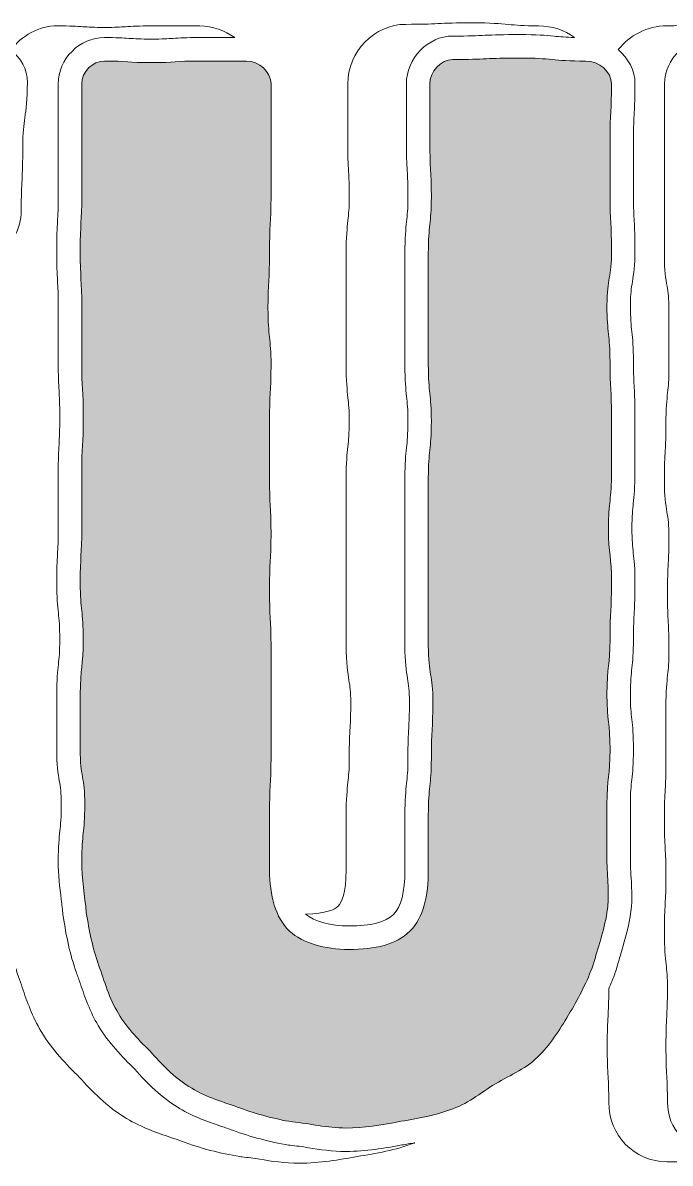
# Model space of a CAD drawing. Header units: inches. Extents: x 72 to 1008, y -1000 to -80.
# Drawn here: x 540 to 684.1, y -334 to -80 of the extents above; entities that cross this region are included whole.
import ezdxf

# ---------------------------------------------------------------- set-up
doc = ezdxf.new("R2010")
doc.units = ezdxf.units.IN
doc.header["$MEASUREMENT"] = 0
doc.layers.add('Layer 1', color=7, linetype='Continuous')

# ---------------------------------------------------------------- blocks, each defined once
blk = doc.blocks.new('block 6')
at = {"layer": 'Layer 1', "true_color": 0xea2625}
h = blk.add_hatch(color=20, dxfattribs=at)
h.dxf.hatch_style = 2
edge = h.paths.add_edge_path()
edge.add_spline(control_points=[(671.09, -93.62), (671.09, -99.74), (670.75, -99.74), (670.75, -106.2), (670.75, -112.32), (670.75, -112.32), (670.75, -118.44), (670.75, -124.56), (671.09, -124.56), (671.09, -130.68), (671.09, -136.8), (670.07, -136.8), (670.07, -142.92), (670.07, -149.38), (670.75, -149.38), (670.75, -155.5), (670.75, -161.62), (671.09, -161.62), (671.09, -167.74), (671.09, -173.86), (671.09, -173.86), (671.09, -179.98), (671.09, -186.44), (670.41, -186.44), (670.41, -192.56), (670.41, -198.68), (671.09, -198.68), (671.09, -204.8), (671.09, -210.92), (670.75, -210.92), (670.75, -217.38), (670.75, -223.15), (670.07, -223.15), (670.07, -229.62), (670.07, -235.73), (670.75, -235.73), (670.75, -241.85), (670.75, -247.97), (670.07, -247.97), (670.07, -254.09), (670.07, -260.55), (670.07, -260.55), (670.07, -266.67), (670.07, -270.75), (670.75, -274.49), (670.07, -278.23), (669.39, -282.31), (668.03, -286.05), (667.01, -289.79), (665.65, -293.53), (663.95, -296.93), (661.91, -300.33), (659.87, -303.73), (657.83, -307.13), (655.11, -309.85), (652.39, -312.91), (648.65, -314.27), (645.25, -316.31), (641.85, -318.35), (638.79, -321.07), (635.05, -322.09), (631.65, -323.45), (627.57, -324.13), (623.49, -324.81), (619.75, -325.49), (616.01, -326.17), (611.93, -326.17), (607.85, -326.17), (603.77, -325.15), (600.03, -324.81), (595.95, -324.13), (592.21, -323.11), (588.47, -321.75), (584.73, -320.39), (580.99, -319.37), (577.6, -317.33), (574.19, -315.29), (571.47, -312.57), (568.76, -309.51), (566.04, -306.79), (563.32, -304.07), (561.28, -300.67), (559.23, -297.27), (558.21, -293.53), (556.86, -289.79), (555.5, -286.05), (554.82, -282.31), (554.14, -278.23), (553.8, -274.49), (553.12, -270.75), (553.12, -266.67), (553.12, -260.55), (553.8, -260.55), (553.8, -254.09), (553.8, -247.97), (552.78, -247.97), (552.78, -241.85), (552.78, -235.73), (552.78, -235.73), (552.78, -229.62), (552.78, -223.49), (553.46, -223.49), (553.46, -217.38), (553.46, -210.92), (552.78, -210.92), (552.78, -204.8), (552.78, -198.68), (553.12, -198.68), (553.12, -192.56), (553.12, -186.44), (553.12, -186.44), (553.12, -180.32), (553.12, -174.2), (553.46, -174.2), (553.46, -167.74), (553.46, -161.62), (553.12, -161.62), (553.12, -155.5), (553.12, -149.38), (553.12, -149.38), (553.12, -143.26), (553.12, -137.14), (552.78, -137.14), (552.78, -130.68), (552.78, -124.56), (553.12, -124.56), (553.12, -118.44), (553.12, -112.32), (553.12, -112.32), (553.12, -106.2), (553.12, -99.74), (553.12, -99.74), (553.12, -93.62), (553.12, -90.91), (555.5, -88.53), (558.21, -88.53), (563.32, -88.53), (563.32, -88.87), (568.76, -88.87), (573.85, -88.87), (573.85, -88.53), (579.3, -88.53), (584.39, -88.53), (584.39, -88.53), (589.83, -88.53), (592.55, -88.53), (595.27, -90.91), (595.27, -93.62), (595.27, -100.08), (595.27, -100.08), (595.27, -106.2), (595.27, -112.32), (595.27, -112.32), (595.27, -118.78), (595.27, -124.9), (594.93, -124.9), (594.93, -131.36), (594.93, -137.48), (594.59, -137.48), (594.59, -143.6), (594.59, -150.06), (595.27, -150.06), (595.27, -156.18), (595.27, -162.64), (594.93, -162.64), (594.93, -168.76), (594.93, -174.88), (594.93, -174.88), (594.93, -181.34), (594.93, -187.46), (595.27, -187.46), (595.27, -193.92), (595.27, -200.04), (594.93, -200.04), (594.93, -206.16), (594.93, -212.61), (595.27, -212.61), (595.27, -218.74), (595.27, -224.85), (595.27, -224.85), (595.27, -231.32), (595.27, -237.43), (595.27, -237.43), (595.27, -243.56), (595.27, -250.01), (594.93, -250.01), (594.93, -256.13), (594.93, -262.59), (594.93, -262.59), (594.93, -268.71), (594.93, -274.49), (596.29, -279.25), (599.35, -282.31), (602.41, -285.03), (607.17, -286.39), (612.61, -286.39), (618.39, -286.39), (623.15, -285.37), (626.21, -282.31), (629.27, -279.25), (630.29, -274.49), (630.29, -268.71), (630.29, -262.59), (630.29, -262.59), (630.29, -256.47), (630.29, -250.01), (630.97, -250.01), (630.97, -243.9), (630.97, -237.43), (631.31, -237.43), (631.31, -231.32), (631.31, -225.19), (630.29, -225.19), (630.29, -218.74), (630.29, -212.61), (630.29, -212.61), (630.29, -206.5), (630.29, -200.04), (630.29, -200.04), (630.29, -193.92), (630.29, -187.46), (630.29, -187.46), (630.29, -181.34), (630.29, -175.22), (630.97, -175.22), (630.97, -168.76), (630.97, -162.64), (630.29, -162.64), (630.29, -156.18), (630.29, -150.06), (630.29, -150.06), (630.29, -143.94), (630.29, -137.48), (630.29, -137.48), (630.29, -131.36), (630.29, -124.9), (630.97, -124.9), (630.97, -118.78), (630.97, -112.66), (630.63, -112.66), (630.63, -106.2), (630.63, -100.08), (630.63, -100.08), (630.63, -93.62), (630.63, -90.91), (633.01, -88.19), (635.73, -88.19), (643.21, -88.19), (643.21, -87.85), (650.69, -87.85), (657.83, -87.85), (657.83, -88.53), (665.31, -88.53), (668.37, -88.53), (671.09, -90.91), (671.09, -93.62)], knot_values=[0, 0, 0, 0, 1, 1, 1, 2, 2, 2, 3, 3, 3, 4, 4, 4, 5, 5, 5, 6, 6, 6, 7, 7, 7, 8, 8, 8, 9, 9, 9, 10, 10, 10, 11, 11, 11, 12, 12, 12, 13, 13, 13, 14, 14, 14, 15, 15, 15, 16, 16, 16, 17, 17, 17, 18, 18, 18, 19, 19, 19, 20, 20, 20, 21, 21, 21, 22, 22, 22, 23, 23, 23, 24, 24, 24, 25, 25, 25, 26, 26, 26, 27, 27, 27, 28, 28, 28, 29, 29, 29, 30, 30, 30, 31, 31, 31, 32, 32, 32, 33, 33, 33, 34, 34, 34, 35, 35, 35, 36, 36, 36, 37, 37, 37, 38, 38, 38, 39, 39, 39, 40, 40, 40, 41, 41, 41, 42, 42, 42, 43, 43, 43, 44, 44, 44, 45, 45, 45, 46, 46, 46, 47, 47, 47, 48, 48, 48, 49, 49, 49, 50, 50, 50, 51, 51, 51, 52, 52, 52, 53, 53, 53, 54, 54, 54, 55, 55, 55, 56, 56, 56, 57, 57, 57, 58, 58, 58, 59, 59, 59, 60, 60, 60, 61, 61, 61, 62, 62, 62, 63, 63, 63, 64, 64, 64, 65, 65, 65, 66, 66, 66, 67, 67, 67, 68, 68, 68, 69, 69, 69, 70, 70, 70, 71, 71, 71, 72, 72, 72, 73, 73, 73, 74, 74, 74, 75, 75, 75, 76, 76, 76, 77, 77, 77, 78, 78, 78, 79, 79, 79, 80, 80, 80, 81, 81, 81, 82, 82, 82, 83, 83, 83, 84, 84, 84, 85, 85, 85, 85], degree=3, periodic=1)
at = {"layer": 'Layer 1', "lineweight": 0}
blk.add_open_spline([(671.09, -93.62), (671.09, -99.74), (670.75, -99.74), (670.75, -106.2), (670.75, -112.32), (670.75, -112.32), (670.75, -118.44), (670.75, -124.56), (671.09, -124.56), (671.09, -130.68), (671.09, -136.8), (670.07, -136.8), (670.07, -142.92), (670.07, -149.38), (670.75, -149.38), (670.75, -155.5), (670.75, -161.62), (671.09, -161.62), (671.09, -167.74), (671.09, -173.86), (671.09, -173.86), (671.09, -179.98), (671.09, -186.44), (670.41, -186.44), (670.41, -192.56), (670.41, -198.68), (671.09, -198.68), (671.09, -204.8), (671.09, -210.92), (670.75, -210.92), (670.75, -217.38), (670.75, -223.15), (670.07, -223.15), (670.07, -229.62), (670.07, -235.73), (670.75, -235.73), (670.75, -241.85), (670.75, -247.97), (670.07, -247.97), (670.07, -254.09), (670.07, -260.55), (670.07, -260.55), (670.07, -266.67), (670.07, -270.75), (670.75, -274.49), (670.07, -278.23), (669.39, -282.31), (668.03, -286.05), (667.01, -289.79), (665.65, -293.53), (663.95, -296.93), (661.91, -300.33), (659.87, -303.73), (657.83, -307.13), (655.11, -309.85), (652.39, -312.91), (648.65, -314.27), (645.25, -316.31), (641.85, -318.35), (638.79, -321.07), (635.05, -322.09), (631.65, -323.45), (627.57, -324.13), (623.49, -324.81), (619.75, -325.49), (616.01, -326.17), (611.93, -326.17), (607.85, -326.17), (603.77, -325.15), (600.03, -324.81), (595.95, -324.13), (592.21, -323.11), (588.47, -321.75), (584.73, -320.39), (580.99, -319.37), (577.6, -317.33), (574.19, -315.29), (571.47, -312.57), (568.76, -309.51), (566.04, -306.79), (563.32, -304.07), (561.28, -300.67), (559.23, -297.27), (558.21, -293.53), (556.86, -289.79), (555.5, -286.05), (554.82, -282.31), (554.14, -278.23), (553.8, -274.49), (553.12, -270.75), (553.12, -266.67), (553.12, -260.55), (553.8, -260.55), (553.8, -254.09), (553.8, -247.97), (552.78, -247.97), (552.78, -241.85), (552.78, -235.73), (552.78, -235.73), (552.78, -229.62), (552.78, -223.49), (553.46, -223.49), (553.46, -217.38), (553.46, -210.92), (552.78, -210.92), (552.78, -204.8), (552.78, -198.68), (553.12, -198.68), (553.12, -192.56), (553.12, -186.44), (553.12, -186.44), (553.12, -180.32), (553.12, -174.2), (553.46, -174.2), (553.46, -167.74), (553.46, -161.62), (553.12, -161.62), (553.12, -155.5), (553.12, -149.38), (553.12, -149.38), (553.12, -143.26), (553.12, -137.14), (552.78, -137.14), (552.78, -130.68), (552.78, -124.56), (553.12, -124.56), (553.12, -118.44), (553.12, -112.32), (553.12, -112.32), (553.12, -106.2), (553.12, -99.74), (553.12, -99.74), (553.12, -93.62), (553.12, -90.91), (555.5, -88.53), (558.21, -88.53), (563.32, -88.53), (563.32, -88.87), (568.76, -88.87), (573.85, -88.87), (573.85, -88.53), (579.3, -88.53), (584.39, -88.53), (584.39, -88.53), (589.83, -88.53), (592.55, -88.53), (595.27, -90.91), (595.27, -93.62), (595.27, -100.08), (595.27, -100.08), (595.27, -106.2), (595.27, -112.32), (595.27, -112.32), (595.27, -118.78), (595.27, -124.9), (594.93, -124.9), (594.93, -131.36), (594.93, -137.48), (594.59, -137.48), (594.59, -143.6), (594.59, -150.06), (595.27, -150.06), (595.27, -156.18), (595.27, -162.64), (594.93, -162.64), (594.93, -168.76), (594.93, -174.88), (594.93, -174.88), (594.93, -181.34), (594.93, -187.46), (595.27, -187.46), (595.27, -193.92), (595.27, -200.04), (594.93, -200.04), (594.93, -206.16), (594.93, -212.61), (595.27, -212.61), (595.27, -218.74), (595.27, -224.85), (595.27, -224.85), (595.27, -231.32), (595.27, -237.43), (595.27, -237.43), (595.27, -243.56), (595.27, -250.01), (594.93, -250.01), (594.93, -256.13), (594.93, -262.59), (594.93, -262.59), (594.93, -268.71), (594.93, -274.49), (596.29, -279.25), (599.35, -282.31), (602.41, -285.03), (607.17, -286.39), (612.61, -286.39), (618.39, -286.39), (623.15, -285.37), (626.21, -282.31), (629.27, -279.25), (630.29, -274.49), (630.29, -268.71), (630.29, -262.59), (630.29, -262.59), (630.29, -256.47), (630.29, -250.01), (630.97, -250.01), (630.97, -243.9), (630.97, -237.43), (631.31, -237.43), (631.31, -231.32), (631.31, -225.19), (630.29, -225.19), (630.29, -218.74), (630.29, -212.61), (630.29, -212.61), (630.29, -206.5), (630.29, -200.04), (630.29, -200.04), (630.29, -193.92), (630.29, -187.46), (630.29, -187.46), (630.29, -181.34), (630.29, -175.22), (630.97, -175.22), (630.97, -168.76), (630.97, -162.64), (630.29, -162.64), (630.29, -156.18), (630.29, -150.06), (630.29, -150.06), (630.29, -143.94), (630.29, -137.48), (630.29, -137.48), (630.29, -131.36), (630.29, -124.9), (630.97, -124.9), (630.97, -118.78), (630.97, -112.66), (630.63, -112.66), (630.63, -106.2), (630.63, -100.08), (630.63, -100.08), (630.63, -93.62), (630.63, -90.91), (633.01, -88.19), (635.73, -88.19), (643.21, -88.19), (643.21, -87.85), (650.69, -87.85), (657.83, -87.85), (657.83, -88.53), (665.31, -88.53), (668.37, -88.53), (671.09, -90.91), (671.09, -93.62)], degree=3, knots=[0, 0, 0, 0, 1, 1, 1, 2, 2, 2, 3, 3, 3, 4, 4, 4, 5, 5, 5, 6, 6, 6, 7, 7, 7, 8, 8, 8, 9, 9, 9, 10, 10, 10, 11, 11, 11, 12, 12, 12, 13, 13, 13, 14, 14, 14, 15, 15, 15, 16, 16, 16, 17, 17, 17, 18, 18, 18, 19, 19, 19, 20, 20, 20, 21, 21, 21, 22, 22, 22, 23, 23, 23, 24, 24, 24, 25, 25, 25, 26, 26, 26, 27, 27, 27, 28, 28, 28, 29, 29, 29, 30, 30, 30, 31, 31, 31, 32, 32, 32, 33, 33, 33, 34, 34, 34, 35, 35, 35, 36, 36, 36, 37, 37, 37, 38, 38, 38, 39, 39, 39, 40, 40, 40, 41, 41, 41, 42, 42, 42, 43, 43, 43, 44, 44, 44, 45, 45, 45, 46, 46, 46, 47, 47, 47, 48, 48, 48, 49, 49, 49, 50, 50, 50, 51, 51, 51, 52, 52, 52, 53, 53, 53, 54, 54, 54, 55, 55, 55, 56, 56, 56, 57, 57, 57, 58, 58, 58, 59, 59, 59, 60, 60, 60, 61, 61, 61, 62, 62, 62, 63, 63, 63, 64, 64, 64, 65, 65, 65, 66, 66, 66, 67, 67, 67, 68, 68, 68, 69, 69, 69, 70, 70, 70, 71, 71, 71, 72, 72, 72, 73, 73, 73, 74, 74, 74, 75, 75, 75, 76, 76, 76, 77, 77, 77, 78, 78, 78, 79, 79, 79, 80, 80, 80, 81, 81, 81, 82, 82, 82, 83, 83, 83, 84, 84, 84, 85, 85, 85, 85], dxfattribs=at)
blk = doc.blocks.new('block 5')
at = {"layer": 'Layer 1', "lineweight": 0}
for points, knots in [([(611.93, -331.39), (609, -331.39), (606.15, -330.95), (603.63, -330.56), (602.19, -330.34), (600.82, -330.13), (599.56, -330.01), (599.43, -330), (599.3, -329.98), (599.18, -329.96), (594.95, -329.26), (590.86, -328.18), (586.69, -326.66), (585.87, -326.36), (585.04, -326.08), (584.22, -325.8), (581.16, -324.75), (578, -323.67), (574.91, -321.81), (570.79, -319.34), (567.69, -316.17), (564.95, -313.1), (562.09, -310.24), (559.14, -307.27), (556.8, -303.36), (554.94, -300.26), (553.85, -297.1), (552.81, -294.04), (552.53, -293.22), (552.24, -292.4), (551.95, -291.58), (550.44, -287.44), (549.71, -283.47), (548.98, -279.09), (548.96, -278.96), (548.94, -278.83), (548.93, -278.7), (548.83, -277.56), (548.69, -276.41), (548.55, -275.25), (548.23, -272.55), (547.89, -269.76), (547.89, -266.67), (547.89, -263.37), (548.08, -261.66), (548.25, -260.01), (548.42, -258.51), (548.57, -257.09), (548.57, -254.09), (548.57, -251.47), (548.37, -250.25), (548.13, -248.83), (547.86, -247.2), (547.55, -245.35), (547.55, -241.85), (547.55, -241.85), (547.55, -229.62), (547.55, -229.62), (547.55, -226.26), (547.75, -224.49), (547.92, -222.92), (548.09, -221.43), (548.23, -220.15), (548.23, -217.38), (548.23, -214.39), (548.08, -212.96), (547.91, -211.46), (547.74, -209.81), (547.55, -208.1), (547.55, -204.8), (547.55, -201.59), (547.64, -199.96), (547.73, -198.39), (547.81, -196.89), (547.89, -195.47), (547.89, -192.56), (547.89, -192.56), (547.89, -180.32), (547.89, -180.32), (547.89, -177.16), (547.98, -175.52), (548.07, -173.94), (548.15, -172.36), (548.23, -170.87), (548.23, -167.74), (548.23, -164.82), (548.15, -163.41), (548.07, -161.91), (547.98, -160.33), (547.89, -158.7), (547.89, -155.5), (547.89, -155.5), (547.89, -143.26), (547.89, -143.26), (547.89, -140.38), (547.81, -138.96), (547.73, -137.44), (547.64, -135.8), (547.55, -134.1), (547.55, -130.68), (547.55, -127.48), (547.64, -125.85), (547.73, -124.27), (547.81, -122.77), (547.89, -121.36), (547.89, -118.44), (547.89, -118.44), (547.89, -93.62), (547.89, -93.62), (547.89, -88.03), (552.62, -83.3), (558.21, -83.3), (560.89, -83.3), (562.28, -83.39), (563.63, -83.48), (564.93, -83.56), (566.16, -83.64), (568.76, -83.64), (571.1, -83.64), (572.26, -83.56), (573.5, -83.48), (574.91, -83.39), (576.36, -83.3), (579.3, -83.3), (579.3, -83.3), (587.2, -83.3), (587.2, -83.3), (584.99, -81.69), (582.29, -80.69), (579.38, -80.69), (579.38, -80.69), (568.84, -80.69), (568.84, -80.69), (565.83, -80.69), (564.26, -80.79), (562.88, -80.88), (561.63, -80.96), (560.56, -81.03), (558.31, -81.03), (555.79, -81.03), (554.61, -80.95), (553.35, -80.87), (551.96, -80.78), (550.53, -80.69), (547.76, -80.69), (543.53, -80.69), (539.71, -82.87), (537.34, -86.13), (539.51, -87.79), (541.01, -90.24), (541.01, -93.28), (541.01, -97.23), (540.71, -99.32), (540.45, -101.16), (540.21, -102.88), (539.99, -104.37), (539.99, -107.56), (539.99, -111.26), (539.9, -113.13), (539.82, -114.95), (539.73, -116.72), (539.65, -118.4), (539.65, -121.84), (539.65, -126.01), (537.57, -129.51), (534.49, -131.27), (534.5, -134.36), (534.59, -136), (534.67, -137.58), (534.75, -139.06), (534.83, -140.45), (534.83, -143.26), (534.83, -143.26), (534.83, -155.5), (534.83, -155.5), (534.83, -158.78), (534.92, -160.44), (535.01, -162.05), (535.09, -163.52), (535.17, -164.9), (535.17, -167.74), (535.17, -170.8), (535.09, -172.26), (535, -173.8), (534.92, -175.41), (534.83, -177.09), (534.83, -180.32), (534.83, -180.32), (534.83, -192.56), (534.83, -192.56), (534.83, -195.4), (534.75, -196.78), (534.67, -198.24), (534.58, -199.85), (534.49, -201.52), (534.49, -204.8), (534.49, -208.24), (534.69, -210.1), (534.87, -211.74), (535.03, -213.23), (535.17, -214.53), (535.17, -217.38), (535.17, -220), (535.03, -221.22), (534.87, -222.63), (534.69, -224.26), (534.49, -226.12), (534.49, -229.62), (534.49, -229.62), (534.49, -241.85), (534.49, -241.85), (534.49, -245.56), (534.83, -247.61), (535.1, -249.26), (535.33, -250.61), (535.51, -251.68), (535.51, -254.09), (535.51, -256.94), (535.37, -258.24), (535.21, -259.73), (535.03, -261.37), (534.83, -263.23), (534.83, -266.67), (534.83, -269.91), (535.19, -272.91), (535.5, -275.56), (535.64, -276.7), (535.78, -277.82), (535.88, -278.94), (535.9, -279.13), (535.92, -279.33), (535.95, -279.52), (536.68, -283.87), (537.46, -288.13), (539.04, -292.47), (539.33, -293.27), (539.61, -294.08), (539.88, -294.89), (540.92, -297.93), (542.1, -301.37), (544.1, -304.7), (546.6, -308.86), (549.77, -312.06), (552.6, -314.89), (555.34, -317.96), (558.72, -321.41), (563.11, -324.05), (566.44, -326.05), (569.88, -327.23), (572.92, -328.27), (573.73, -328.54), (574.54, -328.82), (575.35, -329.12), (579.67, -330.69), (583.91, -331.81), (588.29, -332.54), (588.49, -332.57), (588.68, -332.6), (588.87, -332.61), (590.05, -332.72), (591.38, -332.93), (592.78, -333.14), (595.39, -333.55), (598.35, -334.01), (601.48, -334.01), (606.27, -334.01), (610.42, -333.25), (614.44, -332.52), (618.61, -331.83), (623.04, -331.09), (627.11, -329.52), (627.17, -329.5), (627.21, -329.48), (627.27, -329.46), (626.31, -329.63), (625.36, -329.79), (624.43, -329.95), (620.52, -330.66), (616.49, -331.39), (611.93, -331.39)], [0, 0, 0, 0, 1, 1, 1, 2, 2, 2, 3, 3, 3, 4, 4, 4, 5, 5, 5, 6, 6, 6, 7, 7, 7, 8, 8, 8, 9, 9, 9, 10, 10, 10, 11, 11, 11, 12, 12, 12, 13, 13, 13, 14, 14, 14, 15, 15, 15, 16, 16, 16, 17, 17, 17, 18, 18, 18, 19, 19, 19, 20, 20, 20, 21, 21, 21, 22, 22, 22, 23, 23, 23, 24, 24, 24, 25, 25, 25, 26, 26, 26, 27, 27, 27, 28, 28, 28, 29, 29, 29, 30, 30, 30, 31, 31, 31, 32, 32, 32, 33, 33, 33, 34, 34, 34, 35, 35, 35, 36, 36, 36, 37, 37, 37, 38, 38, 38, 39, 39, 39, 40, 40, 40, 41, 41, 41, 42, 42, 42, 43, 43, 43, 44, 44, 44, 45, 45, 45, 46, 46, 46, 47, 47, 47, 48, 48, 48, 49, 49, 49, 50, 50, 50, 51, 51, 51, 52, 52, 52, 53, 53, 53, 54, 54, 54, 55, 55, 55, 56, 56, 56, 57, 57, 57, 58, 58, 58, 59, 59, 59, 60, 60, 60, 61, 61, 61, 62, 62, 62, 63, 63, 63, 64, 64, 64, 65, 65, 65, 66, 66, 66, 67, 67, 67, 68, 68, 68, 69, 69, 69, 70, 70, 70, 71, 71, 71, 72, 72, 72, 73, 73, 73, 74, 74, 74, 75, 75, 75, 76, 76, 76, 77, 77, 77, 78, 78, 78, 79, 79, 79, 80, 80, 80, 81, 81, 81, 82, 82, 82, 83, 83, 83, 84, 84, 84, 85, 85, 85, 86, 86, 86, 87, 87, 87, 88, 88, 88, 89, 89, 89, 90, 90, 90, 91, 91, 91, 92, 92, 92, 93, 93, 93, 93]), ([(648.08, -80.37), (646.23, -80.2), (644.13, -80.01), (640.24, -80.01), (636.32, -80.01), (634.33, -80.1), (632.4, -80.18), (630.57, -80.27), (628.84, -80.35), (625.28, -80.35), (618.27, -80.35), (612.34, -86.43), (612.34, -93.62), (612.34, -93.62), (612.34, -106.2), (612.34, -106.2), (612.34, -109.69), (612.44, -111.43), (612.53, -113.11), (612.61, -114.58), (612.68, -115.98), (612.68, -118.78), (612.68, -121.38), (612.55, -122.61), (612.39, -124.04), (612.21, -125.74), (612, -127.66), (612, -131.36), (612, -131.36), (612, -156.18), (612, -156.18), (612, -159.88), (612.21, -161.8), (612.39, -163.5), (612.55, -164.93), (612.68, -166.16), (612.68, -168.76), (612.68, -171.61), (612.54, -172.9), (612.38, -174.4), (612.2, -176.04), (612, -177.9), (612, -181.34), (612, -181.34), (612, -218.74), (612, -218.74), (612, -222.64), (612.35, -224.76), (612.62, -226.47), (612.85, -227.84), (613.02, -228.93), (613.02, -231.32), (613.02, -234.12), (612.95, -235.51), (612.87, -236.99), (612.78, -238.67), (612.68, -240.41), (612.68, -243.9), (612.68, -246.49), (612.55, -247.72), (612.39, -249.15), (612.21, -250.85), (612, -252.78), (612, -256.47), (612, -256.47), (612, -268.71), (612, -268.71), (612, -273.9), (611.03, -275.95), (610.22, -276.77), (609.45, -277.54), (607.54, -278.43), (602.98, -278.53), (604.98, -280.21), (608.47, -281.17), (612.61, -281.17), (617.56, -281.17), (620.8, -280.33), (622.52, -278.62), (624.23, -276.9), (625.07, -273.66), (625.07, -268.71), (625.07, -268.71), (625.07, -256.47), (625.07, -256.47), (625.07, -252.92), (625.27, -251.06), (625.44, -249.43), (625.61, -247.93), (625.75, -246.63), (625.75, -243.9), (625.75, -240.48), (625.84, -238.78), (625.93, -237.13), (626.01, -235.62), (626.09, -234.19), (626.09, -231.32), (626.09, -228.72), (625.89, -227.48), (625.65, -226.05), (625.38, -224.35), (625.07, -222.43), (625.07, -218.74), (625.07, -218.74), (625.07, -181.34), (625.07, -181.34), (625.07, -178.04), (625.25, -176.33), (625.43, -174.68), (625.59, -173.17), (625.75, -171.75), (625.75, -168.76), (625.75, -166.02), (625.61, -164.72), (625.44, -163.22), (625.27, -161.59), (625.07, -159.74), (625.07, -156.18), (625.07, -156.18), (625.07, -131.36), (625.07, -131.36), (625.07, -127.81), (625.27, -125.95), (625.44, -124.32), (625.61, -122.82), (625.75, -121.52), (625.75, -118.78), (625.75, -115.91), (625.67, -114.48), (625.59, -112.97), (625.5, -111.32), (625.41, -109.62), (625.41, -106.2), (625.41, -106.2), (625.41, -93.62), (625.41, -93.62), (625.41, -87.94), (630.23, -82.96), (635.73, -82.96), (639.35, -82.96), (641.11, -82.88), (642.97, -82.79), (644.87, -82.71), (646.83, -82.62), (650.69, -82.62), (654.46, -82.62), (656.41, -82.8), (658.29, -82.98), (659.6, -83.1), (660.87, -83.21), (662.84, -83.27), (660.57, -81.67), (657.82, -80.69), (654.86, -80.69), (651.44, -80.69), (649.81, -80.54), (648.08, -80.37)], [0, 0, 0, 0, 1, 1, 1, 2, 2, 2, 3, 3, 3, 4, 4, 4, 5, 5, 5, 6, 6, 6, 7, 7, 7, 8, 8, 8, 9, 9, 9, 10, 10, 10, 11, 11, 11, 12, 12, 12, 13, 13, 13, 14, 14, 14, 15, 15, 15, 16, 16, 16, 17, 17, 17, 18, 18, 18, 19, 19, 19, 20, 20, 20, 21, 21, 21, 22, 22, 22, 23, 23, 23, 24, 24, 24, 25, 25, 25, 26, 26, 26, 27, 27, 27, 28, 28, 28, 29, 29, 29, 30, 30, 30, 31, 31, 31, 32, 32, 32, 33, 33, 33, 34, 34, 34, 35, 35, 35, 36, 36, 36, 37, 37, 37, 38, 38, 38, 39, 39, 39, 40, 40, 40, 41, 41, 41, 42, 42, 42, 43, 43, 43, 44, 44, 44, 45, 45, 45, 46, 46, 46, 47, 47, 47, 48, 48, 48, 49, 49, 49, 50, 50, 50, 51, 51, 51, 52, 52, 52, 52]), ([(745.23, -83.48), (746.73, -83.39), (748.27, -83.3), (751.32, -83.3), (756.04, -83.3), (760.78, -83.67), (764.37, -84), (764.46, -84.01), (764.55, -84.02), (764.64, -84.03), (766.23, -84.26), (767.81, -84.51), (769.37, -84.78), (769.11, -84.7), (768.85, -84.6), (768.6, -84.52), (764.06, -82.89), (759.37, -82.13), (754.55, -81.45), (754.42, -81.43), (754.29, -81.41), (754.15, -81.4), (750.51, -81.07), (745.7, -80.69), (740.87, -80.69), (737.75, -80.69), (736.16, -80.78), (734.63, -80.87), (733.26, -80.95), (731.97, -81.03), (729.31, -81.03), (727.1, -81.03), (726.18, -80.86), (724.89, -80.64), (723.3, -80.36), (721.32, -80.01), (717.75, -80.01), (714.88, -80.01), (713.36, -80.1), (711.89, -80.18), (710.46, -80.27), (709.11, -80.35), (706.19, -80.35), (703.49, -80.35), (702.22, -80.27), (700.86, -80.19), (699.4, -80.1), (697.89, -80.01), (694.97, -80.01), (691.62, -80.01), (689.84, -80.22), (688.27, -80.4), (686.97, -80.55), (685.84, -80.69), (683.41, -80.69), (679.02, -80.69), (675.07, -82.81), (672.56, -85.98), (674.83, -87.89), (676.31, -90.62), (676.31, -93.62), (676.31, -96.78), (676.22, -98.42), (676.14, -100.01), (676.05, -101.58), (675.97, -103.07), (675.97, -106.2), (675.97, -106.2), (675.97, -118.44), (675.97, -118.44), (675.97, -121.36), (676.05, -122.77), (676.14, -124.27), (676.22, -125.85), (676.31, -127.48), (676.31, -130.68), (676.31, -134.17), (676, -136.03), (675.73, -137.66), (675.5, -139.07), (675.29, -140.29), (675.29, -142.92), (675.29, -145.91), (675.45, -147.33), (675.61, -148.84), (675.79, -150.49), (675.97, -152.2), (675.97, -155.5), (675.97, -158.41), (676.05, -159.83), (676.14, -161.33), (676.22, -162.91), (676.31, -164.53), (676.31, -167.74), (676.31, -167.74), (676.31, -179.98), (676.31, -179.98), (676.31, -183.53), (676.11, -185.39), (675.94, -187.02), (675.77, -188.52), (675.63, -189.82), (675.63, -192.56), (675.63, -195.33), (675.78, -196.61), (675.94, -198.1), (676.12, -199.67), (676.31, -201.45), (676.31, -204.8), (676.31, -207.96), (676.22, -209.59), (676.14, -211.18), (676.05, -212.76), (675.97, -214.24), (675.97, -217.38), (675.97, -220.47), (675.79, -222.11), (675.62, -223.69), (675.45, -225.18), (675.29, -226.58), (675.29, -229.62), (675.29, -232.38), (675.44, -233.67), (675.6, -235.16), (675.78, -236.73), (675.97, -238.5), (675.97, -241.85), (675.97, -245.2), (675.78, -246.98), (675.6, -248.55), (675.44, -250.04), (675.29, -251.32), (675.29, -254.09), (675.29, -254.09), (675.29, -266.67), (675.29, -266.67), (675.29, -267.91), (675.36, -269.13), (675.44, -270.42), (675.6, -273.2), (675.77, -276.08), (675.22, -279.09), (674.69, -282.26), (673.83, -285.12), (673, -287.89), (672.67, -288.99), (672.35, -290.08), (672.05, -291.17), (672.01, -291.3), (671.97, -291.44), (671.92, -291.57), (671.48, -292.78), (670.99, -293.97), (670.47, -295.15), (670.47, -295.18), (670.47, -295.2), (670.47, -295.23), (670.47, -298.29), (670.39, -299.75), (670.31, -301.29), (670.22, -302.91), (670.13, -304.58), (670.13, -307.81), (670.13, -311.29), (670.23, -313.03), (670.32, -314.71), (670.4, -316.19), (670.47, -317.58), (670.47, -320.39), (670.47, -327.83), (676.15, -333.67), (683.41, -333.67), (685.67, -333.67), (686.74, -333.74), (687.98, -333.82), (689.37, -333.91), (690.93, -334.01), (693.95, -334.01), (697.02, -334.01), (698.72, -333.78), (700.09, -333.6), (701.22, -333.45), (702.12, -333.33), (704.15, -333.33), (706.66, -333.33), (707.85, -333.4), (709.1, -333.48), (710.49, -333.57), (711.93, -333.67), (714.69, -333.67), (717.72, -333.67), (720.5, -332.66), (722.76, -331.02), (721.52, -330.99), (720.59, -330.93), (719.72, -330.88), (718.42, -330.79), (717.2, -330.71), (714.6, -330.71), (712.4, -330.71), (711.38, -330.85), (710.19, -331.01), (708.84, -331.19), (707.3, -331.39), (704.4, -331.39), (701.47, -331.39), (700.01, -331.3), (698.6, -331.21), (697.37, -331.13), (696.2, -331.05), (693.86, -331.05), (687.98, -331.05), (683.54, -326.47), (683.54, -320.39), (683.54, -317.51), (683.46, -316.08), (683.38, -314.57), (683.29, -312.93), (683.2, -311.22), (683.2, -307.81), (683.2, -304.65), (683.29, -303.01), (683.37, -301.43), (683.46, -299.85), (683.54, -298.36), (683.54, -295.23), (683.54, -292.49), (683.4, -291.2), (683.23, -289.69), (683.06, -288.06), (682.86, -286.21), (682.86, -282.65), (682.86, -279.49), (682.95, -277.86), (683.03, -276.27), (683.12, -274.69), (683.2, -273.2), (683.2, -270.07), (683.2, -266.94), (683.12, -265.45), (683.03, -263.87), (682.95, -262.29), (682.86, -260.65), (682.86, -257.49), (682.86, -254.08), (682.95, -252.38), (683.04, -250.73), (683.12, -249.22), (683.2, -247.79), (683.2, -244.91), (683.2, -244.91), (683.2, -232.34), (683.2, -232.34), (683.2, -228.78), (683.4, -226.93), (683.57, -225.29), (683.74, -223.79), (683.88, -222.49), (683.88, -219.76), (683.88, -216.62), (683.8, -215.13), (683.71, -213.56), (683.63, -211.97), (683.54, -210.34), (683.54, -207.18), (683.54, -203.76), (683.63, -202.06), (683.72, -200.41), (683.8, -198.9), (683.88, -197.47), (683.88, -194.6), (683.88, -191.75), (683.67, -190.45), (683.42, -188.95), (683.16, -187.32), (682.86, -185.46), (682.86, -182.02), (682.86, -178.6), (682.95, -176.9), (683.04, -175.26), (683.12, -173.74), (683.2, -172.32), (683.2, -169.44), (683.2, -165.88), (683.4, -164.03), (683.57, -162.4), (683.74, -160.89), (683.88, -159.6), (683.88, -156.86), (683.88, -156.86), (683.88, -143.94), (683.88, -143.94), (683.88, -141.31), (683.67, -140.09), (683.44, -138.68), (683.17, -137.05), (682.86, -135.19), (682.86, -131.7), (682.86, -131.7), (682.86, -93.62), (682.86, -93.62), (682.86, -88.03), (687.9, -83.3), (693.86, -83.3), (696.44, -83.3), (697.64, -83.16), (699.03, -83), (700.53, -82.82), (702.22, -82.62), (705.42, -82.62), (708.26, -82.62), (709.73, -82.71), (711.16, -82.8), (712.55, -82.88), (713.86, -82.96), (716.64, -82.96), (719.64, -82.96), (721.03, -82.88), (722.5, -82.79), (723.93, -82.71), (725.41, -82.62), (728.2, -82.62), (731.55, -82.62), (733.32, -82.93), (734.89, -83.21), (736.2, -83.44), (737.33, -83.64), (739.76, -83.64), (742.5, -83.64), (743.82, -83.56), (745.23, -83.48)], [0, 0, 0, 0, 1, 1, 1, 2, 2, 2, 3, 3, 3, 4, 4, 4, 5, 5, 5, 6, 6, 6, 7, 7, 7, 8, 8, 8, 9, 9, 9, 10, 10, 10, 11, 11, 11, 12, 12, 12, 13, 13, 13, 14, 14, 14, 15, 15, 15, 16, 16, 16, 17, 17, 17, 18, 18, 18, 19, 19, 19, 20, 20, 20, 21, 21, 21, 22, 22, 22, 23, 23, 23, 24, 24, 24, 25, 25, 25, 26, 26, 26, 27, 27, 27, 28, 28, 28, 29, 29, 29, 30, 30, 30, 31, 31, 31, 32, 32, 32, 33, 33, 33, 34, 34, 34, 35, 35, 35, 36, 36, 36, 37, 37, 37, 38, 38, 38, 39, 39, 39, 40, 40, 40, 41, 41, 41, 42, 42, 42, 43, 43, 43, 44, 44, 44, 45, 45, 45, 46, 46, 46, 47, 47, 47, 48, 48, 48, 49, 49, 49, 50, 50, 50, 51, 51, 51, 52, 52, 52, 53, 53, 53, 54, 54, 54, 55, 55, 55, 56, 56, 56, 57, 57, 57, 58, 58, 58, 59, 59, 59, 60, 60, 60, 61, 61, 61, 62, 62, 62, 63, 63, 63, 64, 64, 64, 65, 65, 65, 66, 66, 66, 67, 67, 67, 68, 68, 68, 69, 69, 69, 70, 70, 70, 71, 71, 71, 72, 72, 72, 73, 73, 73, 74, 74, 74, 75, 75, 75, 76, 76, 76, 77, 77, 77, 78, 78, 78, 79, 79, 79, 80, 80, 80, 81, 81, 81, 82, 82, 82, 83, 83, 83, 84, 84, 84, 85, 85, 85, 86, 86, 86, 87, 87, 87, 88, 88, 88, 89, 89, 89, 90, 90, 90, 91, 91, 91, 92, 92, 92, 93, 93, 93, 94, 94, 94, 95, 95, 95, 96, 96, 96, 97, 97, 97, 98, 98, 98, 99, 99, 99, 100, 100, 100, 101, 101, 101, 102, 102, 102, 103, 103, 103, 104, 104, 104, 105, 105, 105, 106, 106, 106, 107, 107, 107, 108, 108, 108, 109, 109, 109, 110, 110, 110, 110])]:
    blk.add_open_spline(points, degree=3, knots=knots, dxfattribs=at)
at = {"layer": 'Layer 1'}
blk.add_blockref('block 6', (0, 0), dxfattribs=at)
blk = doc.blocks.new('block 2')
at = {"layer": 'Layer 1'}
blk.add_blockref('block 5', (0, 0), dxfattribs=at)

msp = doc.modelspace()

# ---------------------------------------------------------------- block references
at = {"layer": 'Layer 1'}
msp.add_blockref('block 2', (0, 0), dxfattribs=at)

doc.saveas('drawing.dxf')
